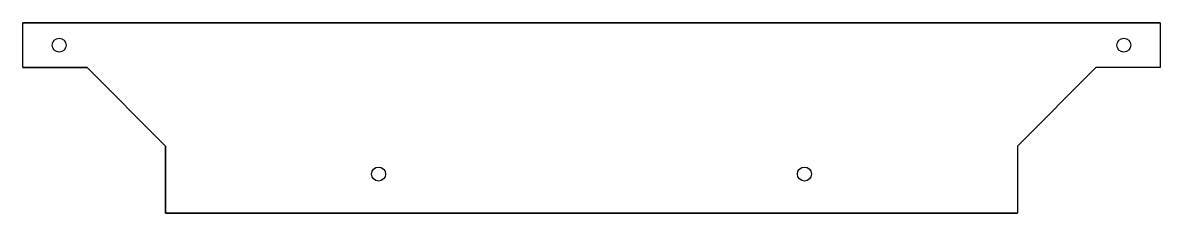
# Model space of a CAD drawing. Header units: millimetres. Extents: x -3 to 403, y 0 to 68.
import ezdxf

# ---------------------------------------------------------------- set-up
doc = ezdxf.new("R2010")
doc.units = ezdxf.units.MM
doc.layers.get('0').update_dxf_attribs({"linetype": 'CONTINUOUS'})

msp = doc.modelspace()

# ---------------------------------------------------------------- linework, layer by layer
for p, q in [((-3, 52), (-3, 68)), ((403, 68), (-3, 68)), ((403, 68), (403, 52)), ((-3, 52), (20, 52)), ((20, 52), (48, 24)), ((380, 52), (352, 24)), ((403, 52), (380, 52)), ((48, 24), (48, 0)), ((352, 24), (352, 0)), ((48, 0), (352, 0))]:
    msp.add_line(p, q)
msp.add_lwpolyline([(403, 68), (403, 52), (380, 52), (352, 24), (352, 0), (48, 0), (48, 24), (20, 52), (-3, 52), (-3, 68)], close=True)
for centre in [(10, 60), (10, 60), (390, 60), (390, 60), (124, 14), (124, 14), (276, 14), (276, 14)]:
    msp.add_circle(centre, 2.5)

doc.saveas('drawing.dxf')
